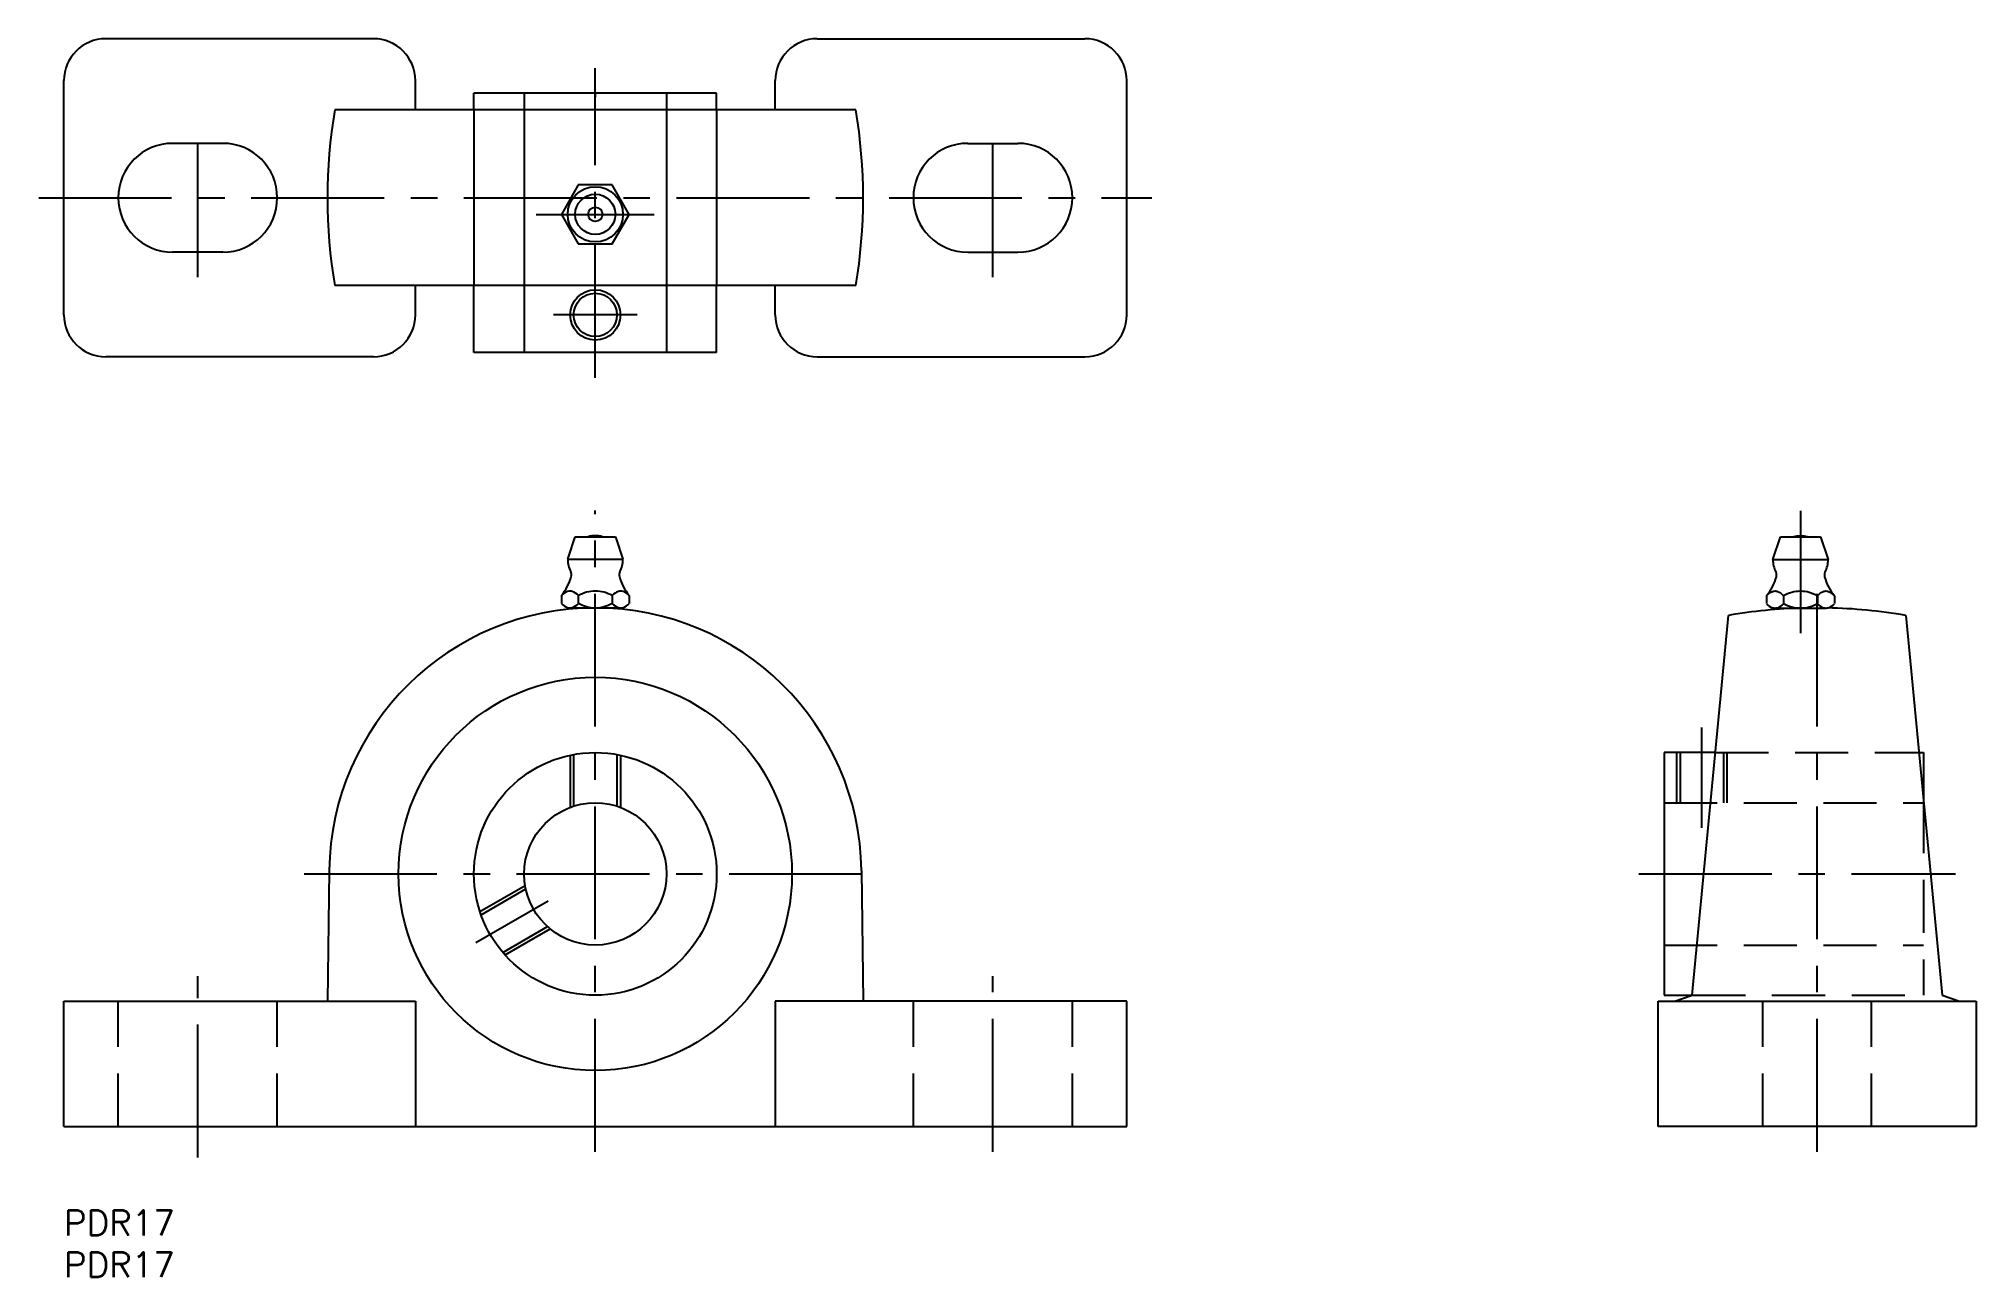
# Model space of a CAD drawing. Extents: x -3 to 228, y -8 to 140.
import ezdxf

# ---------------------------------------------------------------- set-up
doc = ezdxf.new("R2010")
doc.units = 0
doc.header["$LTSCALE"] = 0.5
doc.linetypes.add('CENTER', pattern=[50.8, 31.75, -6.35, 6.35, -6.35])
doc.linetypes.add('DASHED', pattern=[19.05, 12.7, -6.35])
for name, color, linetype in [('MSM_CENTER', 1, 'CENTER'), ('MSM_CONTINUOUS', 7, 'CONTINUOUS'), ('MSM_DASHED', 4, 'DASHED'), ('MSM_NARROW', 5, 'CONTINUOUS'), ('MSM_PART_NUMBER', 7, 'CONTINUOUS')]:
    doc.layers.add(name, color=color, linetype=linetype)
doc.styles.get("Standard").update_dxf_attribs({"font": 'txt.shx', "height": 3, "bigfont": 'bigfont.shx'})

# ---------------------------------------------------------------- blocks, each defined once
blk = doc.blocks.new('*U2')
at = {"layer": 'MSM_PART_NUMBER'}
blk.add_text('PDR17', height=3, dxfattribs=at).set_placement((0, -3))
blk = doc.blocks.new('*U3')
at = {"layer": 'MSM_PART_NUMBER'}
blk.add_text('PDR17', height=3, dxfattribs=at).set_placement((0, -8))

msp = doc.modelspace()

# ---------------------------------------------------------------- linework, layer by layer
at = {"layer": 'MSM_CENTER'}
for p, q in [((63.5, 99.5), (63.5, 136.5)), ((63.51, 133.04), (63.51, 133.5)), ((16, 111.5), (16, 130.5)), ((111, 111.5), (111, 130.5)), ((-3, 121), (130, 121)), ((56.45, 119.02), (70.55, 119.02)), ((68.5, 107), (58.5, 107)), ((63.5, 7), (63.5, 83.61)), ((207.5, 83.58), (207.5, 68.97)), ((209.5, 7), (209.5, 74.97)), ((195.7, 45.7), (195.7, 57.7)), ((28.7, 40.2), (98.3, 40.2)), ((188.2, 40.2), (226.04, 40.2)), ((57.87, 36.95), (49.21, 31.95)), ((16, 6.31), (16, 28)), ((111, 7), (111, 28))]:
    msp.add_line(p, q, dxfattribs=at)
at = {"layer": 'MSM_CONTINUOUS'}
for p, q in [((37, 140), (5, 140)), ((90, 140), (122, 140)), ((0, 107), (0, 135)), ((42, 131.5), (42, 135)), ((85, 131.5), (85, 135)), ((127, 107), (127, 135)), ((78, 133.5), (49, 133.5)), ((49, 131.5), (49, 133.5)), ((78, 131.5), (78, 133.5)), ((94.63, 131.5), (32.37, 131.5)), ((19, 127.5), (13, 127.5)), ((108, 127.5), (114, 127.5)), ((61.47, 122.53), (59.45, 119.02)), ((65.52, 122.53), (61.47, 122.53)), ((67.55, 119.02), (65.52, 122.53)), ((59.45, 119.02), (61.47, 115.51)), ((65.52, 115.51), (67.55, 119.02)), ((19, 114.5), (13, 114.5)), ((61.47, 115.51), (65.52, 115.51)), ((108, 114.5), (114, 114.5)), ((94.63, 110.5), (32.37, 110.5)), ((42, 107), (42, 110.5)), ((49, 102.5), (49, 110.5)), ((78, 102.5), (78, 110.5)), ((85, 107), (85, 110.5)), ((37, 102), (5, 102)), ((78, 102.5), (49, 102.5)), ((90, 102), (122, 102)), ((60.2, 77.8), (61.1, 80.5)), ((61.1, 80.5), (65.9, 80.5)), ((65.9, 80.5), (66.8, 77.8)), ((204.2, 77.77), (205.1, 80.47)), ((205.1, 80.47), (209.9, 80.47)), ((209.9, 80.47), (210.8, 77.77)), ((60.2, 77.8), (66.8, 77.8)), ((204.2, 77.77), (210.8, 77.77)), ((59.45, 73.47), (59.45, 72.53)), ((60.44, 72), (66.56, 72)), ((61.47, 73.47), (61.47, 72.53)), ((65.52, 73.47), (65.52, 72.53)), ((67.55, 73.47), (67.55, 72.53)), ((203.45, 73.44), (203.45, 72.5)), ((204.44, 71.97), (210.56, 71.97)), ((205.47, 73.44), (205.47, 72.5)), ((209.52, 73.44), (209.52, 72.5)), ((211.55, 73.44), (211.55, 72.5)), ((194.57, 25.7), (198.91, 71.09)), ((220.09, 71.09), (224.43, 25.7)), ((197.34, 54.7), (191.2, 54.7)), ((191.2, 54.7), (191.2, 25.7)), ((221.66, 54.7), (222.2, 54.7)), ((222.2, 54.7), (222.2, 49.02)), ((31.7, 40.61), (31.5, 25)), ((95.3, 40.61), (95.5, 25)), ((191.2, 25.7), (194.57, 25.7)), ((192.5, 25), (194.57, 25.7)), ((224.43, 25.7), (226.5, 25)), ((0, 25), (42, 25)), ((0, 10), (0, 25)), ((42, 25), (42, 10)), ((127, 25), (85, 25)), ((85, 25), (85, 10)), ((127, 10), (127, 25)), ((190.5, 25), (228.5, 25)), ((190.5, 10), (190.5, 25)), ((228.5, 25), (228.5, 10)), ((0, 10), (127, 10)), ((228.5, 10), (190.5, 10))]:
    msp.add_line(p, q, dxfattribs=at)
at = {"layer": 'MSM_CONTINUOUS', "color": 4}
for p, q in [((55, 133.5), (55, 102.5)), ((72, 133.5), (72, 102.5)), ((49, 131.5), (49, 110.5)), ((78, 131.5), (78, 110.5))]:
    msp.add_line(p, q, dxfattribs=at)
at = {"layer": 'MSM_CONTINUOUS'}
for centre, radius in [((63.5, 119.02), 3.3), ((63.5, 119.02), 2.4), ((63.5, 119.02), 0.849), ((63.5, 107), 2.59), ((63.5, 40.2), 23.5), ((63.5, 40.2), 14.5), ((63.5, 40.2), 8.5)]:
    msp.add_circle(centre, radius, dxfattribs=at)
for centre, radius, start, end in [((5, 135), 5, 90, 180), ((37, 135), 5, 0, 90), ((90, 135), 5, 90, 180), ((122, 135), 5, 0, 90), ((95.5, 121), 64, 170.5572, 189.4428), ((31.5, 121), 64, 350.5572, 9.4428), ((13, 121), 6.5, 90, 270), ((19, 121), 6.5, 270, 90), ((108, 121), 6.5, 90, 270), ((114, 121), 6.5, 270, 90), ((5, 107), 5, 180, 270), ((37, 107), 5, 270, 0), ((90, 107), 5, 180, 270), ((122, 107), 5, 270, 0), ((63.5, 77.41), 3.2, 74.6212, 105.3788), ((207.5, 77.38), 3.2, 74.6212, 105.3788), ((63.5, 77.8), 3.3, 180, 207.0507), ((63.5, 77.8), 3.3, 332.9493, 0), ((207.5, 77.77), 3.3, 180, 207.0507), ((207.5, 77.77), 3.3, 332.9493, 0), ((54.83, 77.3), 6, 320.3375, 344.7683), ((59.85, 75.94), 0.8, 344.7674, 27.0696), ((67.15, 75.94), 0.8, 152.9304, 195.2326), ((72.17, 77.3), 6, 195.2317, 219.6625), ((198.83, 77.27), 6, 320.3375, 344.7683), ((203.85, 75.9), 0.8, 344.7674, 27.0696), ((211.15, 75.9), 0.8, 152.9304, 195.2326), ((216.17, 77.27), 6, 195.2317, 219.6625), ((63.5, 40.2), 31.8, 0.7438, 179.2562), ((60.6, 72.54), 1.48, 106.5909, 141.1281), ((60.6, 73.46), 1.48, 218.8826, 253.4091), ((60.46, 72.9), 1.1, 75.0414, 104.9586), ((60.46, 73.1), 1.1, 255.0414, 284.9586), ((60.32, 72.54), 1.48, 38.8719, 73.4091), ((60.32, 73.46), 1.48, 286.5909, 321.1283), ((64.01, 68.64), 5.45, 106.5809, 117.7257), ((64.01, 77.36), 5.44, 242.2744, 253.4191), ((63.5, 69.96), 4.04, 75.0501, 104.9499), ((63.5, 76.04), 4.04, 255.0501, 284.9499), ((62.99, 68.64), 5.44, 62.2701, 73.4191), ((62.99, 77.36), 5.45, 286.5809, 297.7299), ((66.68, 72.54), 1.48, 106.5909, 141.1281), ((66.68, 73.46), 1.48, 218.8826, 253.4091), ((66.54, 72.9), 1.1, 75.0414, 104.9586), ((66.54, 73.1), 1.1, 255.0414, 284.9586), ((66.4, 72.54), 1.48, 38.8719, 73.4091), ((66.4, 73.46), 1.48, 286.5909, 321.1283), ((209.5, 10), 62, 91.6185, 99.8321), ((204.6, 72.51), 1.48, 106.5909, 141.1281), ((204.6, 73.42), 1.48, 218.8826, 253.4091), ((204.46, 72.87), 1.1, 75.0414, 104.9586), ((204.46, 73.07), 1.1, 255.0414, 284.9586), ((204.32, 72.51), 1.48, 38.8719, 73.4091), ((204.32, 73.42), 1.48, 286.5909, 321.1283), ((208.01, 68.61), 5.45, 106.5809, 117.7257), ((208.01, 77.32), 5.44, 242.2744, 253.4191), ((207.5, 69.93), 4.04, 75.0501, 104.9499), ((207.5, 76.01), 4.04, 255.0501, 284.9499), ((206.99, 68.61), 5.44, 62.2701, 73.4191), ((206.99, 77.32), 5.45, 286.5809, 297.7299), ((210.68, 72.51), 1.48, 106.5909, 141.1281), ((210.68, 73.42), 1.48, 218.8826, 253.4091), ((210.54, 72.87), 1.1, 75.0414, 104.9586), ((210.54, 73.07), 1.1, 255.0414, 284.9586), ((209.5, 10), 62, 80.1679, 88.8495), ((210.4, 72.51), 1.48, 38.8719, 73.4091), ((210.4, 73.42), 1.48, 286.5909, 321.1283)]:
    msp.add_arc(centre, radius, start, end, dxfattribs=at)
at = {"layer": 'MSM_DASHED'}
for p, q in [((60.5, 54.39), (60.5, 48.15)), ((60.91, 54.47), (60.91, 48.29)), ((66.09, 54.47), (66.09, 48.29)), ((66.5, 54.39), (66.5, 48.15)), ((192.7, 54.7), (192.7, 48.7)), ((193.11, 54.7), (193.11, 48.7)), ((197.34, 54.7), (221.66, 54.7)), ((198.29, 54.7), (198.29, 48.7)), ((198.7, 54.7), (198.7, 48.7)), ((191.2, 48.7), (222.2, 48.7)), ((222.2, 49.02), (222.2, 25.7)), ((49.71, 35.7), (55.11, 38.82)), ((49.85, 35.31), (55.19, 38.4)), ((52.44, 30.82), (57.79, 33.91)), ((52.71, 30.51), (58.11, 33.63)), ((191.2, 31.7), (222.2, 31.7)), ((194.57, 25.7), (222.2, 25.7)), ((6.5, 10), (6.5, 25)), ((25.5, 10), (25.5, 25)), ((101.5, 10), (101.5, 25)), ((120.5, 10), (120.5, 25)), ((203, 10), (203, 25)), ((216, 10), (216, 25))]:
    msp.add_line(p, q, dxfattribs=at)
at = {"layer": 'MSM_NARROW'}
msp.add_circle((63.5, 107), 3, dxfattribs=at)

# ---------------------------------------------------------------- block references
at = {"layer": 'MSM_CONTINUOUS'}
for name in ['*U2', '*U3']:
    msp.add_blockref(name, (0, 0), dxfattribs=at)

doc.saveas('drawing.dxf')
